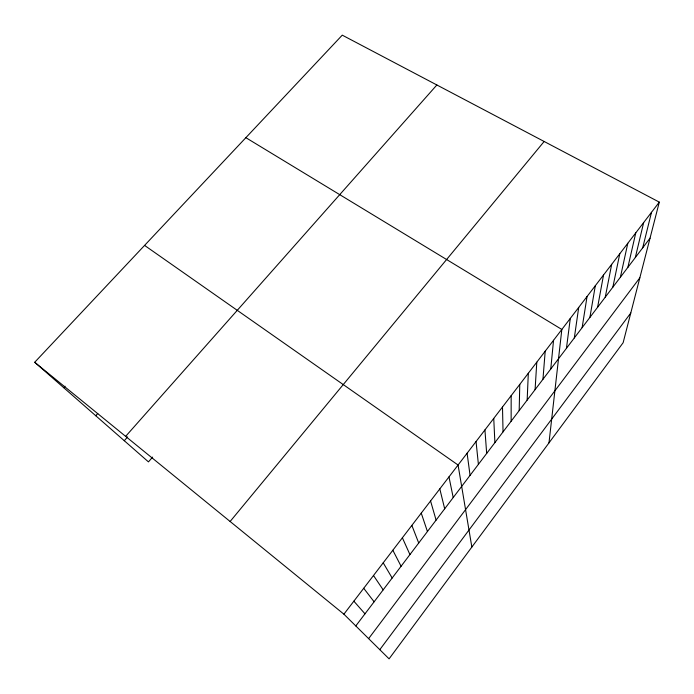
<?xml version="1.0" encoding="UTF-8"?>
<svg xmlns="http://www.w3.org/2000/svg" width="694" height="694" viewBox="0 0 694 694"><rect width="100%" height="100%" fill="white"/><g stroke="black" fill="none" stroke-linecap="round" stroke-linejoin="round"><path stroke-width="1.04" d="M511.14 421.206L511.166 395.658M519.181 410.614L519.771 384.415M527.162 400.1L528.316 373.251M535.083 389.655L536.792 362.181M542.951 379.288L545.206 351.19M550.758 368.991L553.552 340.277M548.98 442.885L561.836 329.459L245.867 137.681M566.443 348.319L570.303 318.39M574.32 337.943L578.709 307.416M582.136 327.637L587.055 296.52M589.9 317.41L595.322 285.702M597.603 307.26L603.537 274.98M605.255 297.171L611.683 264.336M612.854 287.16L619.777 253.77M620.393 277.227L627.801 243.282M627.879 267.355L635.765 232.88M635.314 257.552L643.668 222.548M642.696 247.827L651.51 212.303M659.3 202.127L623.134 342.723L389.082 658.849L343.903 614.181L34.7 362.277L342.263 35.151L659.3 202.127L343.903 614.181M379.8 649.671L630.785 312.994M368.627 638.619L639.833 277.8M355.796 625.936L650.026 238.163M230.122 521.489L544.148 141.481M152.619 457.103L148.455 461.883L34.7 362.277M124.278 440.716L127.67 436.882M125.64 436.361L436.864 84.98M95.746 415.732L97.776 413.485M63.718 387.686L65.08 386.211M144.578 245.407L458.075 465.023L471.851 547.054M353.853 601.178L364.992 613.817M363.717 588.286L374.118 601.793M373.502 575.508L383.175 589.857M383.209 562.825L392.162 578.007M392.839 550.247L401.089 566.252M402.381 537.781L409.937 554.593M411.854 525.401L418.716 543.012M421.249 513.135L427.435 531.526M430.566 500.964L436.092 520.118M439.805 488.888L444.681 508.797M448.975 476.908L453.208 497.563M467.097 453.234L470.064 475.347M476.049 441.54L478.4 464.355M484.933 429.933L486.676 453.451M493.746 418.421L494.891 442.625M502.491 406.996L503.046 431.876"/></g></svg>
